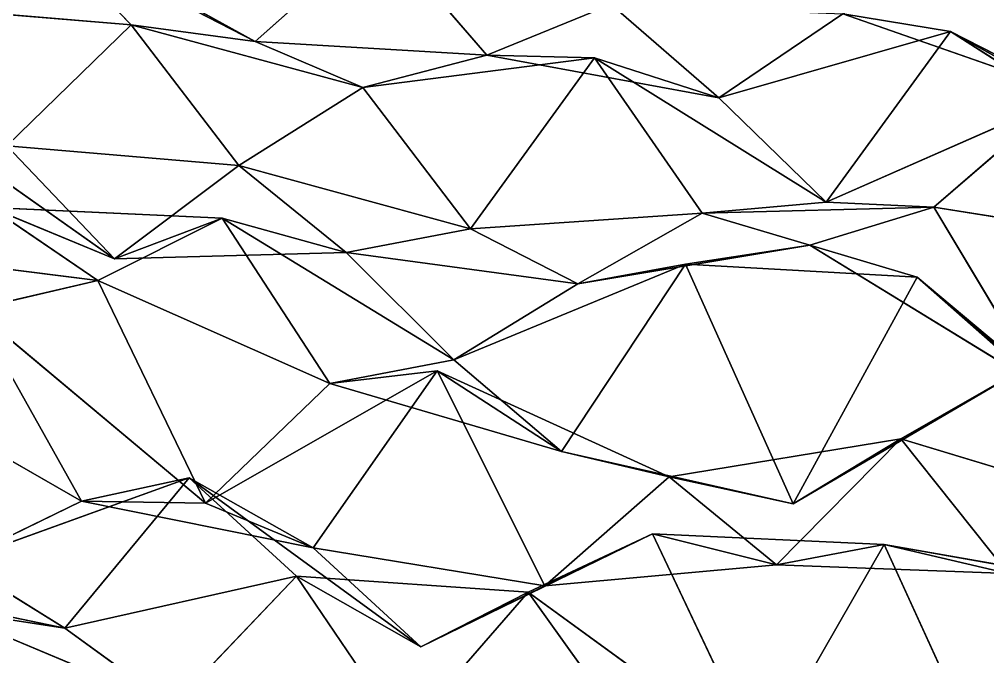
# Model space of a CAD drawing. Header units: metres. Extents: x -3703 to 431, y -1555 to 134.
# Drawn here: x -1483.4 to -1378.8, y -676 to -607.1 of the extents above; entities that cross this region are included whole.
import ezdxf

# ---------------------------------------------------------------- set-up
doc = ezdxf.new("R2010")
doc.units = ezdxf.units.M

msp = doc.modelspace()

# ---------------------------------------------------------------- linework, layer by layer
for p, q in [((-1457.9164, -609.5299, -3630.5825), (-1482.9603, -595.6753, -3620.849)), ((-1482.9603, -595.6753, -3620.849), (-1471.3328, -607.7174, -3658.4832)), ((-1471.3328, -607.7174, -3658.4832), (-1482.9603, -595.6753, -3620.849)), ((-1482.9603, -595.6753, -3620.849), (-1457.9164, -609.5299, -3630.5825)), ((-1444.4999, -597.5419, -3605.7673), (-1457.9164, -609.5299, -3630.5825)), ((-1457.9164, -609.5299, -3630.5825), (-1444.4999, -597.5419, -3605.7673)), ((-1444.4999, -597.5419, -3605.7673), (-1432.8724, -610.9778, -3643.0898)), ((-1432.8724, -610.9778, -3643.0898), (-1444.4999, -597.5419, -3605.7673)), ((-1469.5438, -603.48303, -3591.6077), (-1457.9164, -609.5299, -3630.5825)), ((-1457.9164, -609.5299, -3630.5825), (-1469.5438, -603.48303, -3591.6077)), ((-1471.3328, -607.7174, -3658.4832), (-1496.3767, -605.63196, -3646.1182)), ((-1496.3767, -605.63196, -3646.1182), (-1471.3328, -607.7174, -3658.4832)), ((-1419.4559, -605.5071, -3616.8176), (-1432.8724, -610.9778, -3643.0898)), ((-1432.8724, -610.9778, -3643.0898), (-1419.4559, -605.5071, -3616.8176)), ((-1419.4559, -605.5071, -3616.8176), (-1407.8285, -615.6216, -3654.8828)), ((-1407.8285, -615.6216, -3654.8828), (-1419.4559, -605.5071, -3616.8176)), ((-1394.412, -606.5238, -3629.4214), (-1407.8285, -615.6216, -3654.8828)), ((-1407.8285, -615.6216, -3654.8828), (-1394.412, -606.5238, -3629.4214)), ((-1369.368, -615.2914, -3640.2922), (-1394.412, -606.5238, -3629.4214)), ((-1394.412, -606.5238, -3629.4214), (-1382.7845, -608.432, -3669.3215)), ((-1382.7845, -608.432, -3669.3215), (-1394.412, -606.5238, -3629.4214)), ((-1394.412, -606.5238, -3629.4214), (-1369.368, -615.2914, -3640.2922)), ((-1471.3328, -607.7174, -3658.4832), (-1484.7491, -620.79236, -3683.055)), ((-1484.7491, -620.79236, -3683.055), (-1471.3328, -607.7174, -3658.4832)), ((-1457.9164, -609.5299, -3630.5825), (-1471.3328, -607.7174, -3658.4832)), ((-1446.2888, -614.4757, -3669.803), (-1471.3328, -607.7174, -3658.4832)), ((-1471.3328, -607.7174, -3658.4832), (-1457.9164, -609.5299, -3630.5825)), ((-1471.3328, -607.7174, -3658.4832), (-1459.7052, -622.90857, -3695.413)), ((-1459.7052, -622.90857, -3695.413), (-1471.3328, -607.7174, -3658.4832)), ((-1471.3328, -607.7174, -3658.4832), (-1446.2888, -614.4757, -3669.803)), ((-1382.7845, -608.432, -3669.3215), (-1407.8285, -615.6216, -3654.8828)), ((-1407.8285, -615.6216, -3654.8828), (-1382.7845, -608.432, -3669.3215)), ((-1382.7845, -608.432, -3669.3215), (-1396.2009, -626.8822, -3692.6914)), ((-1396.2009, -626.8822, -3692.6914), (-1382.7845, -608.432, -3669.3215)), ((-1369.368, -615.2914, -3640.2922), (-1382.7845, -608.432, -3669.3215)), ((-1357.7406, -622.40796, -3679.0276), (-1382.7845, -608.432, -3669.3215)), ((-1382.7845, -608.432, -3669.3215), (-1369.368, -615.2914, -3640.2922)), ((-1382.7845, -608.432, -3669.3215), (-1371.157, -615.85156, -3707.989)), ((-1371.157, -615.85156, -3707.989), (-1382.7845, -608.432, -3669.3215)), ((-1382.7845, -608.432, -3669.3215), (-1357.7406, -622.40796, -3679.0276)), ((-1432.8724, -610.9778, -3643.0898), (-1457.9164, -609.5299, -3630.5825)), ((-1457.9164, -609.5299, -3630.5825), (-1446.2888, -614.4757, -3669.803)), ((-1446.2888, -614.4757, -3669.803), (-1457.9164, -609.5299, -3630.5825)), ((-1457.9164, -609.5299, -3630.5825), (-1432.8724, -610.9778, -3643.0898)), ((-1432.8724, -610.9778, -3643.0898), (-1446.2888, -614.4757, -3669.803)), ((-1446.2888, -614.4757, -3669.803), (-1432.8724, -610.9778, -3643.0898)), ((-1407.8285, -615.6216, -3654.8828), (-1432.8724, -610.9778, -3643.0898)), ((-1432.8724, -610.9778, -3643.0898), (-1421.2449, -611.29565, -3683.3455)), ((-1421.2449, -611.29565, -3683.3455), (-1432.8724, -610.9778, -3643.0898)), ((-1432.8724, -610.9778, -3643.0898), (-1407.8285, -615.6216, -3654.8828)), ((-1421.2449, -611.29565, -3683.3455), (-1446.2888, -614.4757, -3669.803)), ((-1446.2888, -614.4757, -3669.803), (-1421.2449, -611.29565, -3683.3455)), ((-1421.2449, -611.29565, -3683.3455), (-1434.6613, -629.7799, -3706.7078)), ((-1434.6613, -629.7799, -3706.7078), (-1421.2449, -611.29565, -3683.3455)), ((-1407.8285, -615.6216, -3654.8828), (-1421.2449, -611.29565, -3683.3455)), ((-1396.2009, -626.8822, -3692.6914), (-1421.2449, -611.29565, -3683.3455)), ((-1421.2449, -611.29565, -3683.3455), (-1407.8285, -615.6216, -3654.8828)), ((-1421.2449, -611.29565, -3683.3455), (-1409.6173, -628.06274, -3719.9229)), ((-1409.6173, -628.06274, -3719.9229), (-1421.2449, -611.29565, -3683.3455)), ((-1421.2449, -611.29565, -3683.3455), (-1396.2009, -626.8822, -3692.6914)), ((-1473.1216, -633.02234, -3720.647), (-1498.1655, -615.32654, -3711.7725)), ((-1498.1655, -615.32654, -3711.7725), (-1473.1216, -633.02234, -3720.647)), ((-1446.2888, -614.4757, -3669.803), (-1459.7052, -622.90857, -3695.413)), ((-1459.7052, -622.90857, -3695.413), (-1446.2888, -614.4757, -3669.803)), ((-1446.2888, -614.4757, -3669.803), (-1434.6613, -629.7799, -3706.7078)), ((-1434.6613, -629.7799, -3706.7078), (-1446.2888, -614.4757, -3669.803)), ((-1407.8285, -615.6216, -3654.8828), (-1396.2009, -626.8822, -3692.6914)), ((-1396.2009, -626.8822, -3692.6914), (-1407.8285, -615.6216, -3654.8828)), ((-1371.157, -615.85156, -3707.989), (-1396.2009, -626.8822, -3692.6914)), ((-1396.2009, -626.8822, -3692.6914), (-1371.157, -615.85156, -3707.989)), ((-1371.157, -615.85156, -3707.989), (-1384.5734, -627.4126, -3732.8997)), ((-1384.5734, -627.4126, -3732.8997), (-1371.157, -615.85156, -3707.989)), ((-1459.7052, -622.90857, -3695.413), (-1484.7491, -620.79236, -3683.055)), ((-1484.7491, -620.79236, -3683.055), (-1473.1216, -633.02234, -3720.647)), ((-1473.1216, -633.02234, -3720.647), (-1484.7491, -620.79236, -3683.055)), ((-1484.7491, -620.79236, -3683.055), (-1459.7052, -622.90857, -3695.413)), ((-1459.7052, -622.90857, -3695.413), (-1473.1216, -633.02234, -3720.647)), ((-1473.1216, -633.02234, -3720.647), (-1459.7052, -622.90857, -3695.413)), ((-1434.6613, -629.7799, -3706.7078), (-1459.7052, -622.90857, -3695.413)), ((-1459.7052, -622.90857, -3695.413), (-1448.0776, -632.3092, -3733.6375)), ((-1448.0776, -632.3092, -3733.6375), (-1459.7052, -622.90857, -3695.413)), ((-1459.7052, -622.90857, -3695.413), (-1434.6613, -629.7799, -3706.7078)), ((-1473.1216, -633.02234, -3720.647), (-1486.5381, -627.4686, -3749.384)), ((-1461.4941, -628.60034, -3761.9622), (-1486.5381, -627.4686, -3749.384)), ((-1486.5381, -627.4686, -3749.384), (-1473.1216, -633.02234, -3720.647)), ((-1486.5381, -627.4686, -3749.384), (-1474.9105, -635.34973, -3787.9485)), ((-1474.9105, -635.34973, -3787.9485), (-1486.5381, -627.4686, -3749.384)), ((-1486.5381, -627.4686, -3749.384), (-1461.4941, -628.60034, -3761.9622)), ((-1396.2009, -626.8822, -3692.6914), (-1409.6173, -628.06274, -3719.9229)), ((-1409.6173, -628.06274, -3719.9229), (-1396.2009, -626.8822, -3692.6914)), ((-1384.5734, -627.4126, -3732.8997), (-1409.6173, -628.06274, -3719.9229)), ((-1409.6173, -628.06274, -3719.9229), (-1384.5734, -627.4126, -3732.8997)), ((-1384.5734, -627.4126, -3732.8997), (-1397.9897, -631.54504, -3759.471)), ((-1397.9897, -631.54504, -3759.471), (-1384.5734, -627.4126, -3732.8997)), ((-1396.2009, -626.8822, -3692.6914), (-1384.5734, -627.4126, -3732.8997)), ((-1384.5734, -627.4126, -3732.8997), (-1396.2009, -626.8822, -3692.6914)), ((-1359.5294, -631.4335, -3744.8315), (-1384.5734, -627.4126, -3732.8997)), ((-1384.5734, -627.4126, -3732.8997), (-1372.9458, -646.8744, -3768.8743)), ((-1372.9458, -646.8744, -3768.8743), (-1384.5734, -627.4126, -3732.8997)), ((-1384.5734, -627.4126, -3732.8997), (-1359.5294, -631.4335, -3744.8315)), ((-1461.4941, -628.60034, -3761.9622), (-1474.9105, -635.34973, -3787.9485)), ((-1474.9105, -635.34973, -3787.9485), (-1461.4941, -628.60034, -3761.9622)), ((-1473.1216, -633.02234, -3720.647), (-1461.4941, -628.60034, -3761.9622)), ((-1461.4941, -628.60034, -3761.9622), (-1473.1216, -633.02234, -3720.647)), ((-1448.0776, -632.3092, -3733.6375), (-1461.4941, -628.60034, -3761.9622)), ((-1436.4502, -643.9175, -3771.3684), (-1461.4941, -628.60034, -3761.9622)), ((-1461.4941, -628.60034, -3761.9622), (-1448.0776, -632.3092, -3733.6375)), ((-1461.4941, -628.60034, -3761.9622), (-1449.8666, -646.4713, -3798.293)), ((-1449.8666, -646.4713, -3798.293), (-1461.4941, -628.60034, -3761.9622)), ((-1461.4941, -628.60034, -3761.9622), (-1436.4502, -643.9175, -3771.3684)), ((-1409.6173, -628.06274, -3719.9229), (-1434.6613, -629.7799, -3706.7078)), ((-1434.6613, -629.7799, -3706.7078), (-1409.6173, -628.06274, -3719.9229)), ((-1409.6173, -628.06274, -3719.9229), (-1423.0337, -635.6985, -3745.711)), ((-1423.0337, -635.6985, -3745.711), (-1409.6173, -628.06274, -3719.9229)), ((-1409.6173, -628.06274, -3719.9229), (-1397.9897, -631.54504, -3759.471)), ((-1397.9897, -631.54504, -3759.471), (-1409.6173, -628.06274, -3719.9229)), ((-1434.6613, -629.7799, -3706.7078), (-1448.0776, -632.3092, -3733.6375)), ((-1448.0776, -632.3092, -3733.6375), (-1434.6613, -629.7799, -3706.7078)), ((-1434.6613, -629.7799, -3706.7078), (-1423.0337, -635.6985, -3745.711)), ((-1423.0337, -635.6985, -3745.711), (-1434.6613, -629.7799, -3706.7078)), ((-1397.9897, -631.54504, -3759.471), (-1423.0337, -635.6985, -3745.711)), ((-1423.0337, -635.6985, -3745.711), (-1397.9897, -631.54504, -3759.471)), ((-1397.9897, -631.54504, -3759.471), (-1411.4062, -633.5718, -3786.513)), ((-1411.4062, -633.5718, -3786.513), (-1397.9897, -631.54504, -3759.471)), ((-1372.9458, -646.8744, -3768.8743), (-1397.9897, -631.54504, -3759.471)), ((-1397.9897, -631.54504, -3759.471), (-1386.3623, -635, -3799.025)), ((-1386.3623, -635, -3799.025), (-1397.9897, -631.54504, -3759.471)), ((-1397.9897, -631.54504, -3759.471), (-1372.9458, -646.8744, -3768.8743)), ((-1474.9105, -635.34973, -3787.9485), (-1499.9545, -632.2274, -3775.8154)), ((-1499.9545, -632.2274, -3775.8154), (-1474.9105, -635.34973, -3787.9485)), ((-1448.0776, -632.3092, -3733.6375), (-1473.1216, -633.02234, -3720.647)), ((-1473.1216, -633.02234, -3720.647), (-1448.0776, -632.3092, -3733.6375)), ((-1423.0337, -635.6985, -3745.711), (-1448.0776, -632.3092, -3733.6375)), ((-1448.0776, -632.3092, -3733.6375), (-1436.4502, -643.9175, -3771.3684)), ((-1436.4502, -643.9175, -3771.3684), (-1448.0776, -632.3092, -3733.6375)), ((-1448.0776, -632.3092, -3733.6375), (-1423.0337, -635.6985, -3745.711)), ((-1411.4062, -633.5718, -3786.513), (-1436.4502, -643.9175, -3771.3684)), ((-1436.4502, -643.9175, -3771.3684), (-1411.4062, -633.5718, -3786.513)), ((-1411.4062, -633.5718, -3786.513), (-1424.8226, -653.8207, -3809.4807)), ((-1424.8226, -653.8207, -3809.4807), (-1411.4062, -633.5718, -3786.513)), ((-1423.0337, -635.6985, -3745.711), (-1411.4062, -633.5718, -3786.513)), ((-1411.4062, -633.5718, -3786.513), (-1423.0337, -635.6985, -3745.711)), ((-1386.3623, -635, -3799.025), (-1411.4062, -633.5718, -3786.513)), ((-1411.4062, -633.5718, -3786.513), (-1399.7787, -659.4885, -3821.0447)), ((-1399.7787, -659.4885, -3821.0447), (-1411.4062, -633.5718, -3786.513)), ((-1411.4062, -633.5718, -3786.513), (-1386.3623, -635, -3799.025)), ((-1386.3623, -635, -3799.025), (-1399.7787, -659.4885, -3821.0447)), ((-1399.7787, -659.4885, -3821.0447), (-1386.3623, -635, -3799.025)), ((-1372.9458, -646.8744, -3768.8743), (-1386.3623, -635, -3799.025)), ((-1361.3182, -656.4778, -3807.0535), (-1386.3623, -635, -3799.025)), ((-1386.3623, -635, -3799.025), (-1372.9458, -646.8744, -3768.8743)), ((-1386.3623, -635, -3799.025), (-1374.7347, -644.78687, -3837.1633)), ((-1374.7347, -644.78687, -3837.1633), (-1386.3623, -635, -3799.025)), ((-1386.3623, -635, -3799.025), (-1361.3182, -656.4778, -3807.0535)), ((-1474.9105, -635.34973, -3787.9485), (-1488.3269, -638.47, -3814.7463)), ((-1488.3269, -638.47, -3814.7463), (-1474.9105, -635.34973, -3787.9485)), ((-1449.8666, -646.4713, -3798.293), (-1474.9105, -635.34973, -3787.9485)), ((-1474.9105, -635.34973, -3787.9485), (-1463.283, -659.4077, -3822.8955)), ((-1463.283, -659.4077, -3822.8955), (-1474.9105, -635.34973, -3787.9485)), ((-1474.9105, -635.34973, -3787.9485), (-1449.8666, -646.4713, -3798.293)), ((-1423.0337, -635.6985, -3745.711), (-1436.4502, -643.9175, -3771.3684)), ((-1436.4502, -643.9175, -3771.3684), (-1423.0337, -635.6985, -3745.711)), ((-1463.283, -659.4077, -3822.8955), (-1488.3269, -638.47, -3814.7463)), ((-1488.3269, -638.47, -3814.7463), (-1476.6993, -659.1985, -3850.438)), ((-1476.6993, -659.1985, -3850.438), (-1488.3269, -638.47, -3814.7463)), ((-1488.3269, -638.47, -3814.7463), (-1463.283, -659.4077, -3822.8955)), ((-1436.4502, -643.9175, -3771.3684), (-1449.8666, -646.4713, -3798.293)), ((-1449.8666, -646.4713, -3798.293), (-1436.4502, -643.9175, -3771.3684)), ((-1436.4502, -643.9175, -3771.3684), (-1424.8226, -653.8207, -3809.4807)), ((-1424.8226, -653.8207, -3809.4807), (-1436.4502, -643.9175, -3771.3684)), ((-1476.6993, -659.1985, -3850.438), (-1501.7433, -644.8384, -3840.8179)), ((-1501.7433, -644.8384, -3840.8179), (-1476.6993, -659.1985, -3850.438)), ((-1438.239, -645.11926, -3838.9219), (-1463.283, -659.4077, -3822.8955)), ((-1463.283, -659.4077, -3822.8955), (-1438.239, -645.11926, -3838.9219)), ((-1438.239, -645.11926, -3838.9219), (-1451.6554, -664.2457, -3862.1406)), ((-1451.6554, -664.2457, -3862.1406), (-1438.239, -645.11926, -3838.9219)), ((-1449.8666, -646.4713, -3798.293), (-1438.239, -645.11926, -3838.9219)), ((-1438.239, -645.11926, -3838.9219), (-1449.8666, -646.4713, -3798.293)), ((-1424.8226, -653.8207, -3809.4807), (-1438.239, -645.11926, -3838.9219)), ((-1413.1951, -656.5581, -3849.1953), (-1438.239, -645.11926, -3838.9219)), ((-1438.239, -645.11926, -3838.9219), (-1424.8226, -653.8207, -3809.4807)), ((-1438.239, -645.11926, -3838.9219), (-1426.6115, -668.35156, -3874.0537)), ((-1426.6115, -668.35156, -3874.0537), (-1438.239, -645.11926, -3838.9219)), ((-1438.239, -645.11926, -3838.9219), (-1413.1951, -656.5581, -3849.1953)), ((-1374.7347, -644.78687, -3837.1633), (-1399.7787, -659.4885, -3821.0447)), ((-1399.7787, -659.4885, -3821.0447), (-1374.7347, -644.78687, -3837.1633)), ((-1374.7347, -644.78687, -3837.1633), (-1388.151, -652.4568, -3862.9436)), ((-1388.151, -652.4568, -3862.9436), (-1374.7347, -644.78687, -3837.1633)), ((-1449.8666, -646.4713, -3798.293), (-1463.283, -659.4077, -3822.8955)), ((-1463.283, -659.4077, -3822.8955), (-1449.8666, -646.4713, -3798.293)), ((-1424.8226, -653.8207, -3809.4807), (-1449.8666, -646.4713, -3798.293)), ((-1449.8666, -646.4713, -3798.293), (-1424.8226, -653.8207, -3809.4807)), ((-1388.151, -652.4568, -3862.9436), (-1413.1951, -656.5581, -3849.1953)), ((-1413.1951, -656.5581, -3849.1953), (-1388.151, -652.4568, -3862.9436)), ((-1388.151, -652.4568, -3862.9436), (-1401.5675, -666.09534, -3887.3894)), ((-1401.5675, -666.09534, -3887.3894), (-1388.151, -652.4568, -3862.9436)), ((-1399.7787, -659.4885, -3821.0447), (-1388.151, -652.4568, -3862.9436)), ((-1388.151, -652.4568, -3862.9436), (-1399.7787, -659.4885, -3821.0447)), ((-1363.107, -660.03723, -3874.0796), (-1388.151, -652.4568, -3862.9436)), ((-1388.151, -652.4568, -3862.9436), (-1376.5234, -667.0333, -3900.011)), ((-1376.5234, -667.0333, -3900.011), (-1388.151, -652.4568, -3862.9436)), ((-1388.151, -652.4568, -3862.9436), (-1363.107, -660.03723, -3874.0796)), ((-1399.7787, -659.4885, -3821.0447), (-1424.8226, -653.8207, -3809.4807)), ((-1424.8226, -653.8207, -3809.4807), (-1413.1951, -656.5581, -3849.1953)), ((-1413.1951, -656.5581, -3849.1953), (-1424.8226, -653.8207, -3809.4807)), ((-1424.8226, -653.8207, -3809.4807), (-1399.7787, -659.4885, -3821.0447)), ((-1465.0718, -656.67456, -3891.3289), (-1490.1157, -665.73596, -3876.4714)), ((-1490.1157, -665.73596, -3876.4714), (-1465.0718, -656.67456, -3891.3289)), ((-1465.0718, -656.67456, -3891.3289), (-1478.4883, -672.92236, -3915.1914)), ((-1478.4883, -672.92236, -3915.1914), (-1465.0718, -656.67456, -3891.3289)), ((-1476.6993, -659.1985, -3850.438), (-1465.0718, -656.67456, -3891.3289)), ((-1465.0718, -656.67456, -3891.3289), (-1476.6993, -659.1985, -3850.438)), ((-1451.6554, -664.2457, -3862.1406), (-1465.0718, -656.67456, -3891.3289)), ((-1440.0278, -674.94324, -3900.0752), (-1465.0718, -656.67456, -3891.3289)), ((-1465.0718, -656.67456, -3891.3289), (-1451.6554, -664.2457, -3862.1406)), ((-1465.0718, -656.67456, -3891.3289), (-1453.4443, -667.30786, -3929.278)), ((-1453.4443, -667.30786, -3929.278), (-1465.0718, -656.67456, -3891.3289)), ((-1465.0718, -656.67456, -3891.3289), (-1440.0278, -674.94324, -3900.0752)), ((-1413.1951, -656.5581, -3849.1953), (-1426.6115, -668.35156, -3874.0537)), ((-1426.6115, -668.35156, -3874.0537), (-1413.1951, -656.5581, -3849.1953)), ((-1399.7787, -659.4885, -3821.0447), (-1413.1951, -656.5581, -3849.1953)), ((-1413.1951, -656.5581, -3849.1953), (-1399.7787, -659.4885, -3821.0447)), ((-1413.1951, -656.5581, -3849.1953), (-1401.5675, -666.09534, -3887.3894)), ((-1401.5675, -666.09534, -3887.3894), (-1413.1951, -656.5581, -3849.1953)), ((-1476.6993, -659.1985, -3850.438), (-1490.1157, -665.73596, -3876.4714)), ((-1490.1157, -665.73596, -3876.4714), (-1476.6993, -659.1985, -3850.438)), ((-1463.283, -659.4077, -3822.8955), (-1476.6993, -659.1985, -3850.438)), ((-1451.6554, -664.2457, -3862.1406), (-1476.6993, -659.1985, -3850.438)), ((-1476.6993, -659.1985, -3850.438), (-1463.283, -659.4077, -3822.8955)), ((-1476.6993, -659.1985, -3850.438), (-1451.6554, -664.2457, -3862.1406)), ((-1463.283, -659.4077, -3822.8955), (-1451.6554, -664.2457, -3862.1406)), ((-1451.6554, -664.2457, -3862.1406), (-1463.283, -659.4077, -3822.8955)), ((-1414.9838, -662.7451, -3915.634), (-1440.0278, -674.94324, -3900.0752)), ((-1440.0278, -674.94324, -3900.0752), (-1414.9838, -662.7451, -3915.634)), ((-1414.9838, -662.7451, -3915.634), (-1428.4003, -669.03577, -3941.723)), ((-1428.4003, -669.03577, -3941.723), (-1414.9838, -662.7451, -3915.634)), ((-1426.6115, -668.35156, -3874.0537), (-1414.9838, -662.7451, -3915.634)), ((-1414.9838, -662.7451, -3915.634), (-1426.6115, -668.35156, -3874.0537)), ((-1401.5675, -666.09534, -3887.3894), (-1414.9838, -662.7451, -3915.634)), ((-1389.9398, -663.874, -3928.2126), (-1414.9838, -662.7451, -3915.634)), ((-1414.9838, -662.7451, -3915.634), (-1401.5675, -666.09534, -3887.3894)), ((-1414.9838, -662.7451, -3915.634), (-1403.3563, -687.2903, -3950.4722)), ((-1403.3563, -687.2903, -3950.4722), (-1414.9838, -662.7451, -3915.634)), ((-1414.9838, -662.7451, -3915.634), (-1389.9398, -663.874, -3928.2126)), ((-1426.6115, -668.35156, -3874.0537), (-1451.6554, -664.2457, -3862.1406)), ((-1451.6554, -664.2457, -3862.1406), (-1440.0278, -674.94324, -3900.0752)), ((-1440.0278, -674.94324, -3900.0752), (-1451.6554, -664.2457, -3862.1406)), ((-1451.6554, -664.2457, -3862.1406), (-1426.6115, -668.35156, -3874.0537)), ((-1389.9398, -663.874, -3928.2126), (-1403.3563, -687.2903, -3950.4722)), ((-1403.3563, -687.2903, -3950.4722), (-1389.9398, -663.874, -3928.2126)), ((-1401.5675, -666.09534, -3887.3894), (-1389.9398, -663.874, -3928.2126)), ((-1389.9398, -663.874, -3928.2126), (-1401.5675, -666.09534, -3887.3894)), ((-1376.5234, -667.0333, -3900.011), (-1389.9398, -663.874, -3928.2126)), ((-1364.8959, -668.3246, -3940.0488), (-1389.9398, -663.874, -3928.2126)), ((-1389.9398, -663.874, -3928.2126), (-1376.5234, -667.0333, -3900.011)), ((-1389.9398, -663.874, -3928.2126), (-1378.3124, -689.33044, -3962.8472)), ((-1378.3124, -689.33044, -3962.8472), (-1389.9398, -663.874, -3928.2126)), ((-1389.9398, -663.874, -3928.2126), (-1364.8959, -668.3246, -3940.0488)), ((-1490.1157, -665.73596, -3876.4714), (-1478.4883, -672.92236, -3915.1914)), ((-1478.4883, -672.92236, -3915.1914), (-1490.1157, -665.73596, -3876.4714)), ((-1401.5675, -666.09534, -3887.3894), (-1426.6115, -668.35156, -3874.0537)), ((-1426.6115, -668.35156, -3874.0537), (-1401.5675, -666.09534, -3887.3894)), ((-1376.5234, -667.0333, -3900.011), (-1401.5675, -666.09534, -3887.3894)), ((-1401.5675, -666.09534, -3887.3894), (-1376.5234, -667.0333, -3900.011)), ((-1453.4443, -667.30786, -3929.278), (-1478.4883, -672.92236, -3915.1914)), ((-1478.4883, -672.92236, -3915.1914), (-1453.4443, -667.30786, -3929.278)), ((-1453.4443, -667.30786, -3929.278), (-1466.8607, -681.36707, -3953.6296)), ((-1466.8607, -681.36707, -3953.6296), (-1453.4443, -667.30786, -3929.278)), ((-1440.0278, -674.94324, -3900.0752), (-1453.4443, -667.30786, -3929.278)), ((-1428.4003, -669.03577, -3941.723), (-1453.4443, -667.30786, -3929.278)), ((-1453.4443, -667.30786, -3929.278), (-1440.0278, -674.94324, -3900.0752)), ((-1453.4443, -667.30786, -3929.278), (-1441.8168, -684.4579, -3965.7698)), ((-1441.8168, -684.4579, -3965.7698), (-1453.4443, -667.30786, -3929.278)), ((-1453.4443, -667.30786, -3929.278), (-1428.4003, -669.03577, -3941.723)), ((-1478.4883, -672.92236, -3915.1914), (-1503.5322, -667.745, -3903.5178)), ((-1503.5322, -667.745, -3903.5178), (-1478.4883, -672.92236, -3915.1914)), ((-1426.6115, -668.35156, -3874.0537), (-1440.0278, -674.94324, -3900.0752)), ((-1440.0278, -674.94324, -3900.0752), (-1426.6115, -668.35156, -3874.0537)), ((-1428.4003, -669.03577, -3941.723), (-1441.8168, -684.4579, -3965.7698)), ((-1441.8168, -684.4579, -3965.7698), (-1428.4003, -669.03577, -3941.723)), ((-1440.0278, -674.94324, -3900.0752), (-1428.4003, -669.03577, -3941.723)), ((-1428.4003, -669.03577, -3941.723), (-1440.0278, -674.94324, -3900.0752)), ((-1403.3563, -687.2903, -3950.4722), (-1428.4003, -669.03577, -3941.723)), ((-1428.4003, -669.03577, -3941.723), (-1416.7727, -685.2932, -3978.414)), ((-1416.7727, -685.2932, -3978.414), (-1428.4003, -669.03577, -3941.723)), ((-1428.4003, -669.03577, -3941.723), (-1403.3563, -687.2903, -3950.4722)), ((-1478.4883, -672.92236, -3915.1914), (-1491.9047, -670.89246, -3943.1406)), ((-1466.8607, -681.36707, -3953.6296), (-1491.9047, -670.89246, -3943.1406)), ((-1491.9047, -670.89246, -3943.1406), (-1478.4883, -672.92236, -3915.1914)), ((-1491.9047, -670.89246, -3943.1406), (-1466.8607, -681.36707, -3953.6296)), ((-1478.4883, -672.92236, -3915.1914), (-1466.8607, -681.36707, -3953.6296)), ((-1466.8607, -681.36707, -3953.6296), (-1478.4883, -672.92236, -3915.1914))]:
    msp.add_line(p, q)
for points in [[(-1482.9603, -595.6753, -3620.849), (-1471.3328, -607.7174, -3658.4832), (-1496.3767, -605.63196, -3646.1182), (-1496.3766, -605.63184, -3646.1182)], [(-1469.5438, -603.48303, -3591.6077), (-1457.9164, -609.5299, -3630.5825), (-1482.9603, -595.6753, -3620.849), (-1482.9602, -595.6752, -3620.849)], [(-1471.3328, -607.7174, -3658.4832), (-1482.9603, -595.6753, -3620.849), (-1457.9164, -609.5299, -3630.5825), (-1457.9163, -609.5298, -3630.5825)], [(-1380.9956, -596.239, -3604.2258), (-1369.368, -615.2914, -3640.2922), (-1394.412, -606.5238, -3629.4214), (-1394.4119, -606.5237, -3629.4214)], [(-1369.368, -615.2914, -3640.2922), (-1380.9956, -596.239, -3604.2258), (-1355.9517, -596.68933, -3616.9563), (-1355.9515, -596.6892, -3616.9563)], [(-1457.9164, -609.5299, -3630.5825), (-1469.5438, -603.48303, -3591.6077), (-1444.4999, -597.5419, -3605.7673), (-1444.4998, -597.54175, -3605.7673)], [(-1444.4999, -597.5419, -3605.7673), (-1432.8724, -610.9778, -3643.0898), (-1457.9164, -609.5299, -3630.5825), (-1457.9163, -609.5298, -3630.5825)], [(-1432.8724, -610.9778, -3643.0898), (-1444.4999, -597.5419, -3605.7673), (-1419.4559, -605.5071, -3616.8176), (-1419.4558, -605.50696, -3616.8176)], [(-1484.7491, -620.79236, -3683.055), (-1496.3767, -605.63196, -3646.1182), (-1471.3328, -607.7174, -3658.4832), (-1471.3326, -607.7173, -3658.4832)], [(-1419.4559, -605.5071, -3616.8176), (-1407.8285, -615.6216, -3654.8828), (-1432.8724, -610.9778, -3643.0898), (-1432.8723, -610.97766, -3643.0898)], [(-1407.8285, -615.6216, -3654.8828), (-1419.4559, -605.5071, -3616.8176), (-1394.412, -606.5238, -3629.4214), (-1394.4119, -606.5237, -3629.4214)], [(-1394.412, -606.5238, -3629.4214), (-1382.7845, -608.432, -3669.3215), (-1407.8285, -615.6216, -3654.8828), (-1407.8284, -615.62146, -3654.8828)], [(-1382.7845, -608.432, -3669.3215), (-1394.412, -606.5238, -3629.4214), (-1369.368, -615.2914, -3640.2922), (-1369.3679, -615.29126, -3640.2922)], [(-1471.3328, -607.7174, -3658.4832), (-1459.7052, -622.90857, -3695.413), (-1484.7491, -620.79236, -3683.055), (-1484.749, -620.79224, -3683.055)], [(-1457.9164, -609.5299, -3630.5825), (-1446.2888, -614.4757, -3669.803), (-1471.3328, -607.7174, -3658.4832), (-1471.3326, -607.7173, -3658.4832)], [(-1459.7052, -622.90857, -3695.413), (-1471.3328, -607.7174, -3658.4832), (-1446.2888, -614.4757, -3669.803), (-1446.2887, -614.4756, -3669.803)], [(-1396.2009, -626.8822, -3692.6914), (-1407.8285, -615.6216, -3654.8828), (-1382.7845, -608.432, -3669.3215), (-1382.7844, -608.4319, -3669.3215)], [(-1382.7845, -608.432, -3669.3215), (-1371.157, -615.85156, -3707.989), (-1396.2009, -626.8822, -3692.6914), (-1396.2008, -626.8821, -3692.6914)], [(-1369.368, -615.2914, -3640.2922), (-1357.7406, -622.40796, -3679.0276), (-1382.7845, -608.432, -3669.3215), (-1382.7844, -608.4319, -3669.3215)], [(-1371.157, -615.85156, -3707.989), (-1382.7845, -608.432, -3669.3215), (-1357.7406, -622.40796, -3679.0276), (-1357.7405, -622.40784, -3679.0276)], [(-1446.2888, -614.4757, -3669.803), (-1457.9164, -609.5299, -3630.5825), (-1432.8724, -610.9778, -3643.0898), (-1432.8723, -610.97766, -3643.0898)], [(-1432.8724, -610.9778, -3643.0898), (-1421.2449, -611.29565, -3683.3455), (-1446.2888, -614.4757, -3669.803), (-1446.2887, -614.4756, -3669.803)], [(-1421.2449, -611.29565, -3683.3455), (-1432.8724, -610.9778, -3643.0898), (-1407.8285, -615.6216, -3654.8828), (-1407.8284, -615.62146, -3654.8828)], [(-1434.6613, -629.7799, -3706.7078), (-1446.2888, -614.4757, -3669.803), (-1421.2449, -611.29565, -3683.3455), (-1421.2448, -611.29553, -3683.3455)], [(-1421.2449, -611.29565, -3683.3455), (-1409.6173, -628.06274, -3719.9229), (-1434.6613, -629.7799, -3706.7078), (-1434.6611, -629.7798, -3706.7078)], [(-1407.8285, -615.6216, -3654.8828), (-1396.2009, -626.8822, -3692.6914), (-1421.2449, -611.29565, -3683.3455), (-1421.2448, -611.29553, -3683.3455)], [(-1409.6173, -628.06274, -3719.9229), (-1421.2449, -611.29565, -3683.3455), (-1396.2009, -626.8822, -3692.6914), (-1396.2008, -626.8821, -3692.6914)], [(-1484.7491, -620.79236, -3683.055), (-1473.1216, -633.02234, -3720.647), (-1498.1655, -615.32654, -3711.7725), (-1498.1654, -615.3264, -3711.7725)], [(-1486.5381, -627.4686, -3749.384), (-1498.1655, -615.32654, -3711.7725), (-1473.1216, -633.02234, -3720.647), (-1473.1215, -633.0222, -3720.647)], [(-1446.2888, -614.4757, -3669.803), (-1434.6613, -629.7799, -3706.7078), (-1459.7052, -622.90857, -3695.413), (-1459.7051, -622.90845, -3695.413)], [(-1384.5734, -627.4126, -3732.8997), (-1396.2009, -626.8822, -3692.6914), (-1371.157, -615.85156, -3707.989), (-1371.1569, -615.85144, -3707.989)], [(-1371.157, -615.85156, -3707.989), (-1359.5294, -631.4335, -3744.8315), (-1384.5734, -627.4126, -3732.8997), (-1384.5732, -627.4125, -3732.8997)], [(-1473.1216, -633.02234, -3720.647), (-1484.7491, -620.79236, -3683.055), (-1459.7052, -622.90857, -3695.413), (-1459.7051, -622.90845, -3695.413)], [(-1459.7052, -622.90857, -3695.413), (-1448.0776, -632.3092, -3733.6375), (-1473.1216, -633.02234, -3720.647), (-1473.1215, -633.0222, -3720.647)], [(-1448.0776, -632.3092, -3733.6375), (-1459.7052, -622.90857, -3695.413), (-1434.6613, -629.7799, -3706.7078), (-1434.6611, -629.7798, -3706.7078)], [(-1486.5381, -627.4686, -3749.384), (-1474.9105, -635.34973, -3787.9485), (-1499.9545, -632.2274, -3775.8154), (-1499.9543, -632.2273, -3775.8154)], [(-1473.1216, -633.02234, -3720.647), (-1461.4941, -628.60034, -3761.9622), (-1486.5381, -627.4686, -3749.384), (-1486.538, -627.4685, -3749.384)], [(-1474.9105, -635.34973, -3787.9485), (-1486.5381, -627.4686, -3749.384), (-1461.4941, -628.60034, -3761.9622), (-1461.494, -628.6002, -3761.9622)], [(-1396.2009, -626.8822, -3692.6914), (-1384.5734, -627.4126, -3732.8997), (-1409.6173, -628.06274, -3719.9229), (-1409.6172, -628.0626, -3719.9229)], [(-1397.9897, -631.54504, -3759.471), (-1409.6173, -628.06274, -3719.9229), (-1384.5734, -627.4126, -3732.8997), (-1384.5732, -627.4125, -3732.8997)], [(-1384.5734, -627.4126, -3732.8997), (-1372.9458, -646.8744, -3768.8743), (-1397.9897, -631.54504, -3759.471), (-1397.9896, -631.5449, -3759.471)], [(-1372.9458, -646.8744, -3768.8743), (-1384.5734, -627.4126, -3732.8997), (-1359.5294, -631.4335, -3744.8315), (-1359.5293, -631.43335, -3744.8315)], [(-1461.4941, -628.60034, -3761.9622), (-1449.8666, -646.4713, -3798.293), (-1474.9105, -635.34973, -3787.9485), (-1474.9104, -635.3496, -3787.9485)], [(-1461.4941, -628.60034, -3761.9622), (-1473.1216, -633.02234, -3720.647), (-1448.0776, -632.3092, -3733.6375), (-1448.0775, -632.3091, -3733.6375)], [(-1448.0776, -632.3092, -3733.6375), (-1436.4502, -643.9175, -3771.3684), (-1461.4941, -628.60034, -3761.9622), (-1461.494, -628.6002, -3761.9622)], [(-1449.8666, -646.4713, -3798.293), (-1461.4941, -628.60034, -3761.9622), (-1436.4502, -643.9175, -3771.3684), (-1436.4501, -643.91736, -3771.3684)], [(-1423.0337, -635.6985, -3745.711), (-1434.6613, -629.7799, -3706.7078), (-1409.6173, -628.06274, -3719.9229), (-1409.6172, -628.0626, -3719.9229)], [(-1409.6173, -628.06274, -3719.9229), (-1397.9897, -631.54504, -3759.471), (-1423.0337, -635.6985, -3745.711), (-1423.0336, -635.69836, -3745.711)], [(-1434.6613, -629.7799, -3706.7078), (-1423.0337, -635.6985, -3745.711), (-1448.0776, -632.3092, -3733.6375), (-1448.0775, -632.3091, -3733.6375)], [(-1411.4062, -633.5718, -3786.513), (-1423.0337, -635.6985, -3745.711), (-1397.9897, -631.54504, -3759.471), (-1397.9896, -631.5449, -3759.471)], [(-1397.9897, -631.54504, -3759.471), (-1386.3623, -635, -3799.025), (-1411.4062, -633.5718, -3786.513), (-1411.4061, -633.57166, -3786.513)], [(-1386.3623, -635, -3799.025), (-1397.9897, -631.54504, -3759.471), (-1372.9458, -646.8744, -3768.8743), (-1372.9457, -646.87427, -3768.8743)], [(-1488.3269, -638.47, -3814.7463), (-1499.9545, -632.2274, -3775.8154), (-1474.9105, -635.34973, -3787.9485), (-1474.9104, -635.3496, -3787.9485)], [(-1436.4502, -643.9175, -3771.3684), (-1448.0776, -632.3092, -3733.6375), (-1423.0337, -635.6985, -3745.711), (-1423.0336, -635.69836, -3745.711)], [(-1424.8226, -653.8207, -3809.4807), (-1436.4502, -643.9175, -3771.3684), (-1411.4062, -633.5718, -3786.513), (-1411.4061, -633.57166, -3786.513)], [(-1423.0337, -635.6985, -3745.711), (-1411.4062, -633.5718, -3786.513), (-1436.4502, -643.9175, -3771.3684), (-1436.4501, -643.91736, -3771.3684)], [(-1411.4062, -633.5718, -3786.513), (-1399.7787, -659.4885, -3821.0447), (-1424.8226, -653.8207, -3809.4807), (-1424.8225, -653.82056, -3809.4807)], [(-1399.7787, -659.4885, -3821.0447), (-1411.4062, -633.5718, -3786.513), (-1386.3623, -635, -3799.025), (-1386.3622, -634.9999, -3799.025)], [(-1386.3623, -635, -3799.025), (-1374.7347, -644.78687, -3837.1633), (-1399.7787, -659.4885, -3821.0447), (-1399.7786, -659.4884, -3821.0447)], [(-1372.9458, -646.8744, -3768.8743), (-1361.3182, -656.4778, -3807.0535), (-1386.3623, -635, -3799.025), (-1386.3622, -634.9999, -3799.025)], [(-1374.7347, -644.78687, -3837.1633), (-1386.3623, -635, -3799.025), (-1361.3182, -656.4778, -3807.0535), (-1361.3181, -656.47766, -3807.0535)], [(-1474.9105, -635.34973, -3787.9485), (-1463.283, -659.4077, -3822.8955), (-1488.3269, -638.47, -3814.7463), (-1488.3268, -638.46985, -3814.7463)], [(-1463.283, -659.4077, -3822.8955), (-1474.9105, -635.34973, -3787.9485), (-1449.8666, -646.4713, -3798.293), (-1449.8665, -646.4712, -3798.293)], [(-1488.3269, -638.47, -3814.7463), (-1476.6993, -659.1985, -3850.438), (-1501.7433, -644.8384, -3840.8179), (-1501.7432, -644.83826, -3840.8179)], [(-1476.6993, -659.1985, -3850.438), (-1488.3269, -638.47, -3814.7463), (-1463.283, -659.4077, -3822.8955), (-1463.2828, -659.4076, -3822.8955)], [(-1436.4502, -643.9175, -3771.3684), (-1424.8226, -653.8207, -3809.4807), (-1449.8666, -646.4713, -3798.293), (-1449.8665, -646.4712, -3798.293)], [(-1490.1157, -665.73596, -3876.4714), (-1501.7433, -644.8384, -3840.8179), (-1476.6993, -659.1985, -3850.438), (-1476.6992, -659.19836, -3850.438)], [(-1451.6554, -664.2457, -3862.1406), (-1463.283, -659.4077, -3822.8955), (-1438.239, -645.11926, -3838.9219), (-1438.2389, -645.11914, -3838.9219)], [(-1449.8666, -646.4713, -3798.293), (-1438.239, -645.11926, -3838.9219), (-1463.283, -659.4077, -3822.8955), (-1463.2828, -659.4076, -3822.8955)], [(-1438.239, -645.11926, -3838.9219), (-1426.6115, -668.35156, -3874.0537), (-1451.6554, -664.2457, -3862.1406), (-1451.6553, -664.2456, -3862.1406)], [(-1438.239, -645.11926, -3838.9219), (-1449.8666, -646.4713, -3798.293), (-1424.8226, -653.8207, -3809.4807), (-1424.8225, -653.82056, -3809.4807)], [(-1424.8226, -653.8207, -3809.4807), (-1413.1951, -656.5581, -3849.1953), (-1438.239, -645.11926, -3838.9219), (-1438.2389, -645.11914, -3838.9219)], [(-1426.6115, -668.35156, -3874.0537), (-1438.239, -645.11926, -3838.9219), (-1413.1951, -656.5581, -3849.1953), (-1413.195, -656.558, -3849.1953)], [(-1388.151, -652.4568, -3862.9436), (-1399.7787, -659.4885, -3821.0447), (-1374.7347, -644.78687, -3837.1633), (-1374.7346, -644.78674, -3837.1633)], [(-1374.7347, -644.78687, -3837.1633), (-1363.107, -660.03723, -3874.0796), (-1388.151, -652.4568, -3862.9436), (-1388.1509, -652.45667, -3862.9436)], [(-1401.5675, -666.09534, -3887.3894), (-1413.1951, -656.5581, -3849.1953), (-1388.151, -652.4568, -3862.9436), (-1388.1509, -652.45667, -3862.9436)], [(-1399.7787, -659.4885, -3821.0447), (-1388.151, -652.4568, -3862.9436), (-1413.1951, -656.5581, -3849.1953), (-1413.195, -656.558, -3849.1953)], [(-1388.151, -652.4568, -3862.9436), (-1376.5234, -667.0333, -3900.011), (-1401.5675, -666.09534, -3887.3894), (-1401.5674, -666.0952, -3887.3894)], [(-1376.5234, -667.0333, -3900.011), (-1388.151, -652.4568, -3862.9436), (-1363.107, -660.03723, -3874.0796), (-1363.1069, -660.0371, -3874.0796)], [(-1413.1951, -656.5581, -3849.1953), (-1424.8226, -653.8207, -3809.4807), (-1399.7787, -659.4885, -3821.0447), (-1399.7786, -659.4884, -3821.0447)], [(-1478.4883, -672.92236, -3915.1914), (-1490.1157, -665.73596, -3876.4714), (-1465.0718, -656.67456, -3891.3289), (-1465.0717, -656.67444, -3891.3289)], [(-1476.6993, -659.1985, -3850.438), (-1465.0718, -656.67456, -3891.3289), (-1490.1157, -665.73596, -3876.4714), (-1490.1156, -665.73584, -3876.4714)], [(-1465.0718, -656.67456, -3891.3289), (-1453.4443, -667.30786, -3929.278), (-1478.4883, -672.92236, -3915.1914), (-1478.4882, -672.92224, -3915.1914)], [(-1465.0718, -656.67456, -3891.3289), (-1476.6993, -659.1985, -3850.438), (-1451.6554, -664.2457, -3862.1406), (-1451.6553, -664.2456, -3862.1406)], [(-1451.6554, -664.2457, -3862.1406), (-1440.0278, -674.94324, -3900.0752), (-1465.0718, -656.67456, -3891.3289), (-1465.0717, -656.67444, -3891.3289)], [(-1453.4443, -667.30786, -3929.278), (-1465.0718, -656.67456, -3891.3289), (-1440.0278, -674.94324, -3900.0752), (-1440.0277, -674.9431, -3900.0752)], [(-1413.1951, -656.5581, -3849.1953), (-1401.5675, -666.09534, -3887.3894), (-1426.6115, -668.35156, -3874.0537), (-1426.6113, -668.35144, -3874.0537)], [(-1463.283, -659.4077, -3822.8955), (-1451.6554, -664.2457, -3862.1406), (-1476.6993, -659.1985, -3850.438), (-1476.6992, -659.19836, -3850.438)], [(-1428.4003, -669.03577, -3941.723), (-1440.0278, -674.94324, -3900.0752), (-1414.9838, -662.7451, -3915.634), (-1414.9836, -662.745, -3915.634)], [(-1426.6115, -668.35156, -3874.0537), (-1414.9838, -662.7451, -3915.634), (-1440.0278, -674.94324, -3900.0752), (-1440.0277, -674.9431, -3900.0752)], [(-1414.9838, -662.7451, -3915.634), (-1403.3563, -687.2903, -3950.4722), (-1428.4003, -669.03577, -3941.723), (-1428.4001, -669.03564, -3941.723)], [(-1414.9838, -662.7451, -3915.634), (-1426.6115, -668.35156, -3874.0537), (-1401.5675, -666.09534, -3887.3894), (-1401.5674, -666.0952, -3887.3894)], [(-1401.5675, -666.09534, -3887.3894), (-1389.9398, -663.874, -3928.2126), (-1414.9838, -662.7451, -3915.634), (-1414.9836, -662.745, -3915.634)], [(-1403.3563, -687.2903, -3950.4722), (-1414.9838, -662.7451, -3915.634), (-1389.9398, -663.874, -3928.2126), (-1389.9397, -663.8739, -3928.2126)], [(-1440.0278, -674.94324, -3900.0752), (-1451.6554, -664.2457, -3862.1406), (-1426.6115, -668.35156, -3874.0537), (-1426.6113, -668.35144, -3874.0537)], [(-1389.9398, -663.874, -3928.2126), (-1378.3124, -689.33044, -3962.8472), (-1403.3563, -687.2903, -3950.4722), (-1403.3562, -687.29016, -3950.4722)], [(-1389.9398, -663.874, -3928.2126), (-1401.5675, -666.09534, -3887.3894), (-1376.5234, -667.0333, -3900.011), (-1376.5233, -667.0332, -3900.011)], [(-1376.5234, -667.0333, -3900.011), (-1364.8959, -668.3246, -3940.0488), (-1389.9398, -663.874, -3928.2126), (-1389.9397, -663.8739, -3928.2126)], [(-1378.3124, -689.33044, -3962.8472), (-1389.9398, -663.874, -3928.2126), (-1364.8959, -668.3246, -3940.0488), (-1364.8958, -668.32446, -3940.0488)], [(-1490.1157, -665.73596, -3876.4714), (-1478.4883, -672.92236, -3915.1914), (-1503.5322, -667.745, -3903.5178), (-1503.5321, -667.7449, -3903.5178)], [(-1466.8607, -681.36707, -3953.6296), (-1478.4883, -672.92236, -3915.1914), (-1453.4443, -667.30786, -3929.278), (-1453.4442, -667.30774, -3929.278)], [(-1453.4443, -667.30786, -3929.278), (-1441.8168, -684.4579, -3965.7698), (-1466.8607, -681.36707, -3953.6296), (-1466.8606, -681.36694, -3953.6296)], [(-1440.0278, -674.94324, -3900.0752), (-1428.4003, -669.03577, -3941.723), (-1453.4443, -667.30786, -3929.278), (-1453.4442, -667.30774, -3929.278)], [(-1441.8168, -684.4579, -3965.7698), (-1453.4443, -667.30786, -3929.278), (-1428.4003, -669.03577, -3941.723), (-1428.4001, -669.03564, -3941.723)], [(-1491.9047, -670.89246, -3943.1406), (-1503.5322, -667.745, -3903.5178), (-1478.4883, -672.92236, -3915.1914), (-1478.4882, -672.92224, -3915.1914)], [(-1428.4003, -669.03577, -3941.723), (-1416.7727, -685.2932, -3978.414), (-1441.8168, -684.4579, -3965.7698), (-1441.8167, -684.45776, -3965.7698)], [(-1416.7727, -685.2932, -3978.414), (-1428.4003, -669.03577, -3941.723), (-1403.3563, -687.2903, -3950.4722), (-1403.3562, -687.29016, -3950.4722)], [(-1491.9047, -670.89246, -3943.1406), (-1480.2771, -684.0095, -3980.5344), (-1505.321, -673.73206, -3970.0012), (-1505.3209, -673.73193, -3970.0012)], [(-1478.4883, -672.92236, -3915.1914), (-1466.8607, -681.36707, -3953.6296), (-1491.9047, -670.89246, -3943.1406), (-1491.9045, -670.89233, -3943.1406)], [(-1480.2771, -684.0095, -3980.5344), (-1491.9047, -670.89246, -3943.1406), (-1466.8607, -681.36707, -3953.6296), (-1466.8606, -681.36694, -3953.6296)], [(-1493.6935, -685.0554, -4007.796), (-1505.321, -673.73206, -3970.0012), (-1480.2771, -684.0095, -3980.5344), (-1480.277, -684.0094, -3980.5344)]]:
    msp.add_3dface(points)

doc.saveas('drawing.dxf')
